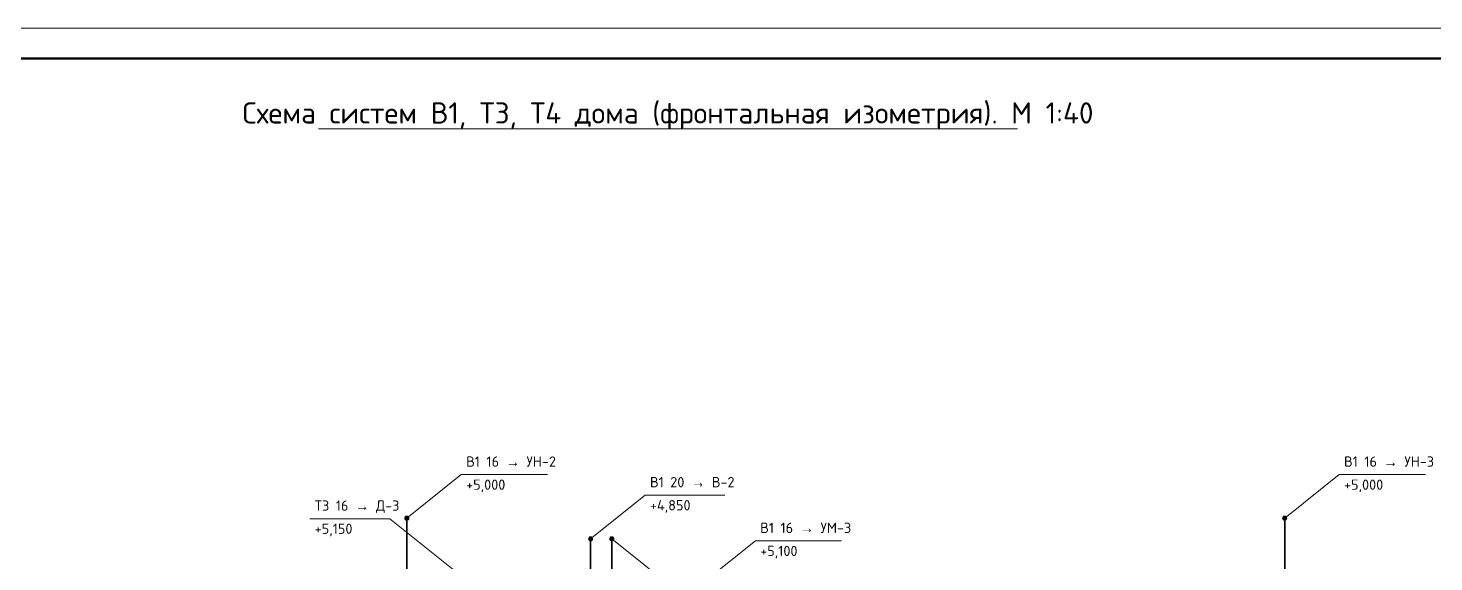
# Paper-space layout 'Лист' of a CAD drawing. Header units: millimetres. Extents: x 0 to 594, y 0 to 420.
# Drawn here: x 200.8 to 433, y 331.9 to 420 of the extents above; entities that cross this region are included whole.
import ezdxf
from ezdxf.enums import TextEntityAlignment as Align

# ---------------------------------------------------------------- set-up
doc = ezdxf.new("R2010")
doc.units = ezdxf.units.MM
for name, color, linetype, lineweight in [('ВК_В1', 150, 'Continuous', 35), ('ВК_марки', 7, 'Continuous', 18), ('ВК_Т3', 1, 'Continuous', 35), ('Рамка', 7, 'Continuous', 50), ('Таблицы', 7, 'Continuous', 18), ('Текст', 7, 'Continuous', 18), ('Тонкие', 8, 'Continuous', 13)]:
    doc.layers.add(name, color=color, linetype=linetype, lineweight=lineweight)
doc.styles.add('GOST', font='isocpeur.ttf', dxfattribs={"width": 0.9})

psp = doc.layouts.new('Лист')

# ---------------------------------------------------------------- hatches: boundary and pattern name
at = {"layer": 'ВК_марки'}
h = psp.add_hatch(color=7, dxfattribs=at)
edge = h.paths.add_edge_path()
edge.add_arc((263.36, 339.09), 0.35, 0, 360)
h = psp.add_hatch(color=7, dxfattribs=at)
edge = h.paths.add_edge_path()
edge.add_arc((408.36, 339.09), 0.35, 0, 360)
h = psp.add_hatch(color=7, dxfattribs=at)
edge = h.paths.add_edge_path()
edge.add_arc((293.72, 335.69), 0.35, 0, 360)
h = psp.add_hatch(color=7, dxfattribs=at)
edge = h.paths.add_edge_path()
edge.add_arc((297.22, 335.69), 0.35, 0, 360)

# ---------------------------------------------------------------- linework, layer by layer
at = {"layer": 'ВК_В1', "lineweight": 35}
for points in [[(263.36, 310.84), (263.36, 339.09)], [(408.36, 310.84), (408.36, 339.09)], [(293.72, 311.19), (293.72, 335.69)]]:
    psp.add_lwpolyline(points, dxfattribs=at)
at = {"layer": 'ВК_марки'}
for points in [[(263.36, 339.09), (272.36, 346.29)], [(408.36, 339.09), (417.36, 346.29)], [(293.72, 335.69), (302.72, 342.89)], [(295.54, 311.02), (260.54, 339.02)], [(311.93, 328.15), (320.93, 335.35)]]:
    psp.add_lwpolyline(points, dxfattribs=at)
for centre in [(263.36, 339.09), (408.36, 339.09), (293.72, 335.69), (297.22, 335.69)]:
    psp.add_circle(centre, 0.35, dxfattribs=at)
at = {"layer": 'ВК_Т3', "lineweight": 35}
psp.add_lwpolyline([(297.22, 312.57), (297.22, 335.69)], dxfattribs=at)
at = {"layer": 'Рамка', "lineweight": 50}
psp.add_lwpolyline([(20, 5), (589, 5), (589, 415), (20, 415)], close=True, dxfattribs=at)
at = {"layer": 'Таблицы', "lineweight": 18}
psp.add_line((248.75, 403.38), (364.25, 403.38), dxfattribs=at)
at = {"layer": 'Тонкие'}
psp.add_lwpolyline([(0, 0), (594, 0), (594, 420), (0, 420)], close=True, dxfattribs=at)

# ---------------------------------------------------------------- texts
at = {"layer": 'Текст', "style": 'GOST'}
psp.add_text('Схема систем В1, Т3, Т4 дома (фронтальная изометрия). М 1:40', height=3.5, dxfattribs=at).set_placement((306.5, 406), align=Align.MIDDLE_CENTER)

# ---------------------------------------------------------------- next in the draw order: wipeouts: each hides what was drawn before it
for points in [[(272.36, 346.59), (286.61, 346.59), (286.61, 349.11), (272.36, 349.11)], [(417.36, 346.59), (431.61, 346.59), (431.61, 349.11), (417.36, 349.11)], [(302.72, 343.19), (315.91, 343.19), (315.91, 345.72), (302.72, 345.72)], [(247.35, 339.32), (260.54, 339.32), (260.54, 341.84), (247.35, 341.84)], [(320.93, 335.65), (335.18, 335.65), (335.18, 338.18), (320.93, 338.18)]]:
    psp.add_wipeout(points)

# ---------------------------------------------------------------- next in the draw order: texts
at = {"layer": 'ВК_марки', "style": 'GOST'}
for s, p in [('В1 16 → УН-2', (273.16, 347.09)), ('В1 16 → УН-3', (418.16, 347.09)), ('В1 20 → В-2', (303.52, 343.69)), ('Т3 16 → Д-3', (248.15, 339.82)), ('В1 16 → УМ-3', (321.73, 336.15))]:
    psp.add_text(s, height=1.7, dxfattribs=at).set_placement(p, align=Align.BOTTOM_LEFT)

# ---------------------------------------------------------------- next in the draw order: wipeouts: each hides what was drawn before it
for points in [[(272.36, 343.46), (286.61, 343.46), (286.61, 345.99), (272.36, 345.99)], [(417.36, 343.46), (431.61, 343.46), (431.61, 345.99), (417.36, 345.99)], [(302.72, 340.07), (315.91, 340.07), (315.91, 342.59), (302.72, 342.59)], [(247.35, 336.19), (260.54, 336.19), (260.54, 338.72), (247.35, 338.72)], [(320.93, 332.53), (335.18, 332.53), (335.18, 335.05), (320.93, 335.05)]]:
    psp.add_wipeout(points)

# ---------------------------------------------------------------- next in the draw order: linework, layer by layer
at = {"layer": 'ВК_марки'}
for points in [[(272.36, 346.29), (286.61, 346.29)], [(417.36, 346.29), (431.61, 346.29)], [(302.72, 342.89), (315.91, 342.89)], [(247.35, 339.02), (260.54, 339.02)], [(297.22, 335.69), (324.22, 314.09)], [(320.93, 335.35), (335.18, 335.35)]]:
    psp.add_lwpolyline(points, dxfattribs=at)

# ---------------------------------------------------------------- next in the draw order: texts
at = {"layer": 'ВК_марки', "style": 'GOST'}
for s, p in [('+5,000', (273.16, 345.49)), ('+5,000', (418.16, 345.49)), ('+4,850', (303.52, 342.09)), ('+5,150', (248.15, 338.22)), ('+5,100', (321.73, 334.55))]:
    psp.add_text(s, height=1.7, dxfattribs=at).set_placement(p, align=Align.TOP_LEFT)

doc.saveas('drawing.dxf')
